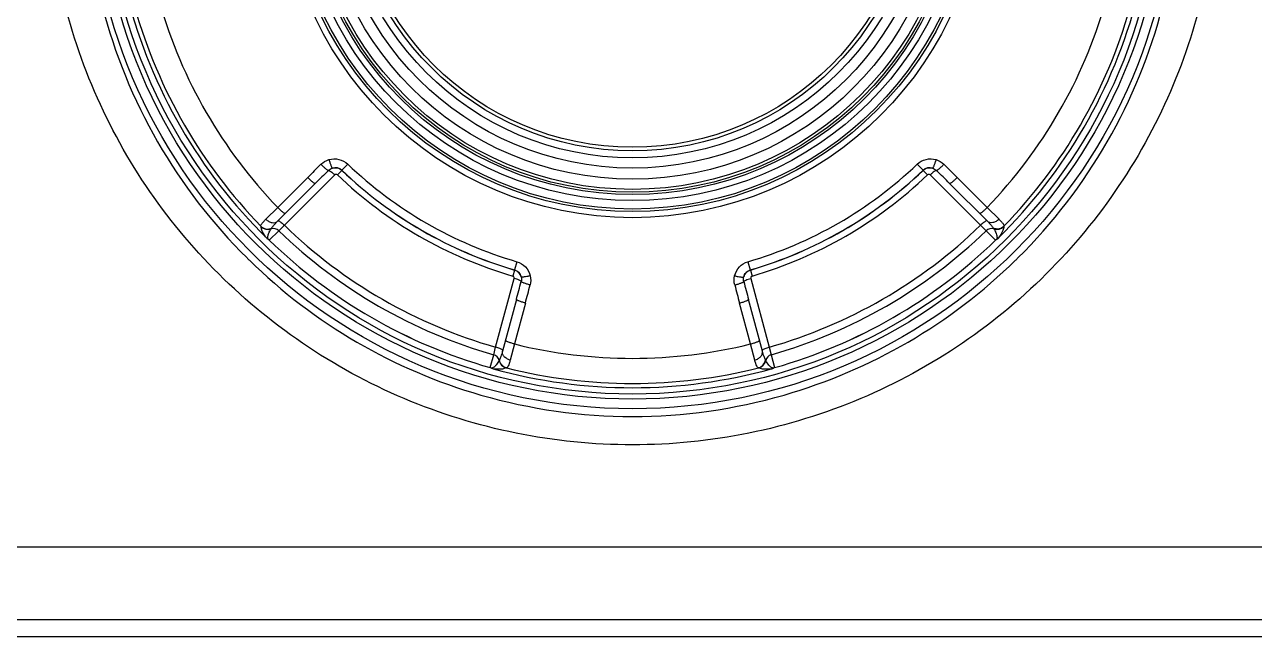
# Model space of a CAD drawing. Header units: millimetres. Extents: x -1319 to 3519, y -1539 to 2345.
# Drawn here: x 717 to 781.1, y -162.8 to -130.9 of the extents above; entities that cross this region are included whole.
import ezdxf

# ---------------------------------------------------------------- set-up
doc = ezdxf.new("R2010")
doc.units = ezdxf.units.MM
doc.header["$LTSCALE"] = 65.395
doc.layers.get('0').update_dxf_attribs({"linetype": 'CONTINUOUS'})

msp = doc.modelspace()

# ---------------------------------------------------------------- linework, layer by layer
at = {"linetype": 'Continuous'}
for p, q in [((733.83, -138.138), (733.523, -138.459)), ((763.49, -138.138), (763.797, -138.459)), ((730.184, -140.398), (731.747, -138.835)), ((733.153, -138.701), (730.53, -141.325)), ((733.52, -138.463), (733.294, -138.698)), ((733.523, -138.459), (733.52, -138.463)), ((763.801, -138.463), (763.797, -138.459)), ((763.801, -138.463), (764.026, -138.698)), ((766.79, -141.325), (764.167, -138.701)), ((765.573, -138.835), (767.136, -140.398)), ((730.174, -141.117), (732.14, -139.15)), ((765.18, -139.15), (767.146, -141.117)), ((729.569, -141.006), (730.184, -140.398)), ((767.136, -140.398), (767.752, -141.006)), ((730.53, -141.325), (730.238, -141.61)), ((767.082, -141.61), (766.79, -141.325)), ((729.689, -142.057), (729.689, -142.058)), ((729.689, -142.058), (729.711, -142.073)), ((729.711, -142.073), (729.745, -142.103)), ((729.746, -142.103), (729.745, -142.103)), ((730.238, -141.61), (729.746, -142.103)), ((767.574, -142.103), (767.082, -141.61)), ((767.574, -142.103), (767.575, -142.103)), ((767.631, -142.058), (767.705, -141.998)), ((767.631, -142.057), (767.631, -142.058)), ((742.645, -143.228), (742.521, -143.654)), ((754.675, -143.228), (754.799, -143.654)), ((741.535, -147.679), (742.496, -144.095)), ((742.52, -143.659), (742.428, -143.972)), ((742.52, -143.659), (742.521, -143.654)), ((754.799, -143.654), (754.801, -143.659)), ((754.801, -143.659), (754.892, -143.972)), ((754.824, -144.095), (755.785, -147.679)), ((742.613, -145.197), (741.894, -147.883)), ((743.083, -145.38), (742.511, -147.515)), ((754.809, -147.515), (754.237, -145.38)), ((755.426, -147.883), (754.707, -145.197)), ((741.435, -148.074), (741.535, -147.679)), ((742.511, -147.515), (742.293, -148.352)), ((755.028, -148.352), (754.809, -147.515)), ((755.785, -147.679), (755.886, -148.074)), ((741.254, -148.747), (741.435, -148.074)), ((755.886, -148.074), (756.066, -148.747)), ((741.254, -148.747), (741.254, -148.748)), ((741.322, -148.773), (741.322, -148.774)), ((741.322, -148.774), (741.41, -148.808)), ((755.998, -148.773), (755.999, -148.774)), ((756.066, -148.747), (756.066, -148.748)), ((854.442, -158.113), (382.878, -158.113)), ((854.442, -161.889), (382.878, -161.889)), ((622.552, -162.762), (969.768, -162.762))]:
    msp.add_line(p, q, dxfattribs=at)
for points in [[(729.615, -141.998), (729.625, -142.007), (729.689, -142.058)], [(767.575, -142.103), (767.609, -142.074), (767.631, -142.058)], [(741.254, -148.748), (741.297, -148.763), (741.322, -148.774)], [(755.91, -148.808), (755.923, -148.804), (755.999, -148.774)], [(755.999, -148.774), (756.023, -148.763), (756.066, -148.748)]]:
    msp.add_lwpolyline(points, dxfattribs=at)
for radius in [28.259, 27.759, 27.493, 27.493, 18.3, 17.98, 17.85, 17.411, 17.096, 16.974, 16.824, 16.292, 15.714, 15.182, 14.813, 14.63]:
    msp.add_circle((748.66, -122.631), radius, dxfattribs=at)
for centre, radius, start, end in [((748.664, -122.771), 28.522, 194.46796, 225.26135), ((748.66, -122.631), 27.162, 194.51942, 225.48058), ((748.66, -122.631), 26.94, 195.91063, 224.08937), ((748.66, -122.631), 25.632, 196.12013, 223.87987), ((748.66, -122.631), 25.632, 316.12013, 343.87987), ((748.66, -122.631), 27.162, 314.51942, 345.48058), ((748.66, -122.631), 26.94, 315.91063, 344.08937), ((748.656, -122.771), 28.522, 314.73908, 345.53249), ((850.581, -257.658), 168.049, 134.67055, 135.00269), ((733.174, -138.824), 0.5, 46.28699, 106.54348), ((748.66, -122.631), 21.457, 226.27901, 253.72099), ((748.66, -122.631), 21.457, 286.27901, 313.72099), ((764.146, -138.824), 0.5, 73.45674, 133.713), ((646.743, -257.654), 168.043, 44.99731, 45.32945), ((996.063, -403.072), 373.242, 134.85168, 135.00012), ((748.66, -122.631), 22.233, 226.27873, 253.72127), ((748.66, -122.631), 21.906, 226.27873, 253.72127), ((748.66, -122.631), 21.901, 226.27901, 253.72099), ((748.66, -122.631), 21.901, 286.27901, 313.72099), ((748.66, -122.631), 21.906, 286.27873, 313.72127), ((748.66, -122.631), 22.233, 286.27873, 313.72127), ((501.251, -403.078), 373.251, 44.99988, 45.14832), ((729.679, -141.042), 0.5, 224.15013, 288.19029), ((729.959, -141.897), 0.4, 45.82059, 108.07365), ((748.66, -122.631), 26.042, 225.87764, 254.12236), ((748.66, -122.631), 26.042, 285.87764, 314.12236), ((767.361, -141.897), 0.4, 71.92193, 134.17887), ((767.641, -141.042), 0.5, 251.81989, 315.85183), ((730.921, -140.88), 1.718, 217.25881, 220.56233), ((729.955, -141.65), 0.486, 225.67163, 228.55375), ((729.956, -141.649), 0.487, 228.55672, 236.84319), ((729.468, -142.388), 0.398, 51.06181, 56.30173), ((729.469, -142.388), 0.398, 45.83434, 51.05948), ((748.66, -122.631), 27.147, 225.83205, 254.16795), ((748.66, -122.631), 27.146, 225.83205, 254.16795), ((748.66, -122.631), 26.45, 225.85363, 254.14637), ((748.66, -122.631), 26.45, 285.85363, 314.14637), ((748.66, -122.631), 27.147, 285.83205, 314.16795), ((748.66, -122.631), 27.146, 285.83205, 314.16795), ((767.852, -142.389), 0.399, 123.70444, 134.15472), ((767.365, -141.649), 0.487, 303.15663, 314.32655), ((767.441, -141.98), 0.205, 338.04771, 339.07477), ((748.699, -122.735), 28.572, 225.26302, 225.59906), ((748.661, -122.773), 28.519, 225.60019, 253.93081), ((748.659, -122.773), 28.519, 286.06963, 314.40025), ((748.621, -122.735), 28.572, 314.4014, 314.73744), ((742.379, -144.139), 0.5, 13.45664, 73.713), ((754.941, -144.139), 0.5, 106.287, 166.54338), ((382.081, -48.592), 373.251, 344.99988, 345.14832), ((580.768, -101.88), 168.043, 344.99731, 345.32945), ((916.558, -101.878), 168.049, 194.67055, 195.00269), ((1115.231, -48.594), 373.242, 194.85168, 195.00012), ((748.66, -122.631), 25.632, 256.12013, 283.87987), ((741.326, -148.459), 0.4, 11.92193, 74.17887), ((742.206, -148.274), 0.5, 191.81989, 255.85183), ((755.114, -148.274), 0.5, 284.15013, 348.19029), ((755.995, -148.459), 0.4, 105.82059, 168.07365), ((741.145, -149.13), 0.399, 63.70444, 74.15472), ((741.542, -148.339), 0.487, 243.15663, 254.32656), ((741.293, -148.57), 0.205, 278.04769, 279.07666), ((741.292, -148.564), 0.211, 279.08219, 281.21802), ((748.66, -122.631), 27.162, 254.51942, 285.48058), ((748.66, -122.631), 26.94, 255.91063, 284.08937), ((755.779, -148.339), 0.486, 285.67163, 288.55375), ((755.778, -148.339), 0.487, 288.55672, 296.84319), ((756.027, -148.569), 0.206, 260.45198, 261.95049), ((756.175, -149.131), 0.399, 105.84607, 116.29478), ((748.66, -122.778), 28.514, 253.92972, 286.07071)]:
    msp.add_arc(centre, radius, start, end, dxfattribs=at)
for points, knots in [([(779.177, -122.113), (779.194, -126.033), (777.677, -133.999), (771.012, -144.186), (760.831, -151.131), (748.66, -153.598), (736.489, -151.131), (726.309, -144.186), (719.643, -133.999), (718.126, -126.033), (718.143, -122.113)], [0, 0, 0, 0, 0.123101, 0.247266, 0.373034, 0.5, 0.626966, 0.752734, 0.876898, 1, 1, 1, 1]), ([(732.438, -138.148), (732.48, -138.192), (732.562, -138.271), (732.662, -138.36), (732.732, -138.416), (732.772, -138.445), (732.801, -138.462), (732.819, -138.469), (732.825, -138.468)], [0, 0, 0, 0, 0.361258, 0.673603, 0.797796, 0.895144, 0.962629, 1, 1, 1, 1]), ([(732.85, -137.904), (733.016, -137.854), (733.382, -137.842), (733.704, -138.018), (733.83, -138.138)], [0, 0, 0, 0, 0.499381, 1, 1, 1, 1]), ([(732.85, -137.904), (732.867, -137.961), (732.902, -138.067), (732.947, -138.189), (732.98, -138.267), (733.001, -138.308), (733.016, -138.332), (733.027, -138.345), (733.032, -138.345)], [0, 0, 0, 0, 0.374731, 0.691497, 0.814316, 0.907968, 0.969619, 1, 1, 1, 1]), ([(733.032, -138.345), (733.114, -138.32), (733.297, -138.311), (733.46, -138.398), (733.523, -138.459)], [0, 0, 0, 0, 0.495921, 1, 1, 1, 1]), ([(763.49, -138.138), (763.616, -138.018), (763.938, -137.842), (764.304, -137.854), (764.47, -137.904)], [0, 0, 0, 0, 0.500619, 1, 1, 1, 1]), ([(763.797, -138.459), (763.861, -138.398), (764.023, -138.311), (764.206, -138.32), (764.288, -138.345)], [0, 0, 0, 0, 0.50408, 1, 1, 1, 1]), ([(764.47, -137.904), (764.453, -137.961), (764.419, -138.067), (764.373, -138.189), (764.34, -138.267), (764.32, -138.308), (764.305, -138.332), (764.293, -138.345), (764.288, -138.345)], [0, 0, 0, 0, 0.374738, 0.691503, 0.81432, 0.907969, 0.969618, 1, 1, 1, 1]), ([(764.882, -138.148), (764.84, -138.192), (764.758, -138.271), (764.658, -138.36), (764.588, -138.416), (764.548, -138.445), (764.519, -138.462), (764.501, -138.469), (764.495, -138.468)], [0, 0, 0, 0, 0.361263, 0.67361, 0.797803, 0.89515, 0.962633, 1, 1, 1, 1]), ([(731.747, -138.835), (731.792, -138.88), (731.877, -138.962), (731.982, -139.054), (732.054, -139.11), (732.094, -139.136), (732.119, -139.15), (732.137, -139.154), (732.14, -139.15)], [0, 0, 0, 0, 0.376103, 0.695917, 0.819234, 0.912114, 0.971629, 1, 1, 1, 1]), ([(732.825, -138.468), (732.831, -138.465), (732.847, -138.467), (732.89, -138.484), (732.959, -138.529), (733.053, -138.605), (733.119, -138.667), (733.153, -138.701)], [0, 0, 0, 0, 0.044984, 0.115733, 0.337115, 0.644949, 1, 1, 1, 1]), ([(733.294, -138.698), (733.276, -138.681), (733.223, -138.66), (733.171, -138.683), (733.153, -138.701)], [0, 0, 0, 0, 0.502184, 1, 1, 1, 1]), ([(764.167, -138.701), (764.149, -138.683), (764.097, -138.66), (764.044, -138.681), (764.026, -138.698)], [0, 0, 0, 0, 0.497816, 1, 1, 1, 1]), ([(764.495, -138.468), (764.489, -138.465), (764.473, -138.467), (764.43, -138.484), (764.361, -138.529), (764.267, -138.605), (764.201, -138.667), (764.167, -138.701)], [0, 0, 0, 0, 0.044983, 0.115731, 0.33711, 0.644943, 1, 1, 1, 1]), ([(765.573, -138.835), (765.528, -138.88), (765.443, -138.962), (765.338, -139.054), (765.266, -139.11), (765.226, -139.136), (765.201, -139.15), (765.183, -139.154), (765.18, -139.15)], [0, 0, 0, 0, 0.376103, 0.695917, 0.819234, 0.912114, 0.971629, 1, 1, 1, 1]), ([(730.184, -140.398), (730.23, -140.443), (730.315, -140.525), (730.42, -140.617), (730.491, -140.672), (730.531, -140.699), (730.556, -140.713), (730.574, -140.716), (730.578, -140.713)], [0, 0, 0, 0, 0.376116, 0.695926, 0.819239, 0.912115, 0.971628, 1, 1, 1, 1]), ([(767.136, -140.398), (767.091, -140.443), (767.005, -140.525), (766.9, -140.617), (766.829, -140.672), (766.789, -140.699), (766.764, -140.713), (766.746, -140.716), (766.742, -140.713)], [0, 0, 0, 0, 0.376105, 0.695911, 0.819225, 0.912105, 0.971623, 1, 1, 1, 1]), ([(729.31, -141.375), (729.302, -141.362), (729.315, -141.31), (729.361, -141.235), (729.45, -141.126), (729.525, -141.049), (729.569, -141.006)], [0, 0, 0, 0, 0.099683, 0.297656, 0.599981, 1, 1, 1, 1]), ([(729.32, -141.39), (729.32, -141.389), (729.317, -141.384), (729.314, -141.379), (729.31, -141.375)], [0, 0, 0, 0, 0.116284, 1, 1, 1, 1]), ([(729.31, -141.375), (729.378, -141.444), (729.561, -141.544), (729.767, -141.521), (729.857, -141.484)], [0, 0, 0, 0, 0.498106, 1, 1, 1, 1]), ([(729.553, -141.921), (729.475, -141.817), (729.372, -141.648), (729.323, -141.455), (729.32, -141.39)], [0, 0, 0, 0, 0.664893, 1, 1, 1, 1]), ([(729.569, -141.006), (729.614, -141.052), (729.715, -141.13), (729.883, -141.196), (730.048, -141.199), (730.141, -141.15), (730.174, -141.117)], [0, 0, 0, 0, 0.28904, 0.557234, 0.792097, 1, 1, 1, 1]), ([(729.692, -141.822), (729.7, -141.793), (729.736, -141.687), (729.79, -141.587), (729.835, -141.517)], [0, 0, 0, 0, 0.261991, 1, 1, 1, 1]), ([(729.835, -141.517), (729.836, -141.515), (729.844, -141.504), (729.851, -141.493), (729.857, -141.484)], [0, 0, 0, 0, 0.119525, 1, 1, 1, 1]), ([(729.857, -141.484), (729.891, -141.433), (729.993, -141.307), (730.103, -141.188), (730.174, -141.117)], [0, 0, 0, 0, 0.375633, 1, 1, 1, 1]), ([(730.196, -141.094), (730.206, -141.085), (730.26, -141.102), (730.291, -141.124), (730.315, -141.141)], [0, 0, 0, 0, 0.314915, 1, 1, 1, 1]), ([(730.315, -141.141), (730.332, -141.152), (730.408, -141.209), (730.478, -141.273), (730.53, -141.325)], [0, 0, 0, 0, 0.215715, 1, 1, 1, 1]), ([(767.005, -141.141), (766.988, -141.152), (766.912, -141.209), (766.843, -141.273), (766.79, -141.325)], [0, 0, 0, 0, 0.215714, 1, 1, 1, 1]), ([(767.124, -141.094), (767.114, -141.085), (767.061, -141.102), (767.029, -141.124), (767.005, -141.141)], [0, 0, 0, 0, 0.314912, 1, 1, 1, 1]), ([(767.752, -141.006), (767.706, -141.052), (767.606, -141.13), (767.437, -141.196), (767.273, -141.199), (767.179, -141.15), (767.146, -141.117)], [0, 0, 0, 0, 0.28904, 0.557235, 0.792098, 1, 1, 1, 1]), ([(767.146, -141.117), (767.218, -141.188), (767.327, -141.307), (767.43, -141.433), (767.463, -141.484)], [0, 0, 0, 0, 0.62438, 1, 1, 1, 1]), ([(768.01, -141.375), (767.942, -141.444), (767.759, -141.544), (767.553, -141.521), (767.463, -141.484)], [0, 0, 0, 0, 0.498105, 1, 1, 1, 1]), ([(767.463, -141.484), (767.465, -141.488), (767.473, -141.499), (767.48, -141.51), (767.485, -141.517)], [0, 0, 0, 0, 0.375999, 1, 1, 1, 1]), ([(767.485, -141.517), (767.5, -141.54), (767.558, -141.637), (767.607, -141.741), (767.629, -141.825)], [0, 0, 0, 0, 0.24169, 1, 1, 1, 1]), ([(768, -141.39), (767.996, -141.46), (767.937, -141.684), (767.808, -141.878), (767.705, -141.998)], [0, 0, 0, 0, 0.30698, 1, 1, 1, 1]), ([(767.752, -141.006), (767.795, -141.049), (767.87, -141.126), (767.959, -141.235), (768.005, -141.31), (768.018, -141.362), (768.01, -141.375)], [0, 0, 0, 0, 0.400011, 0.702339, 0.900289, 1, 1, 1, 1]), ([(768.01, -141.375), (768.008, -141.377), (768.005, -141.381), (768, -141.386), (768, -141.39)], [0, 0, 0, 0, 0.372708, 1, 1, 1, 1]), ([(729.673, -141.985), (729.672, -141.98), (729.671, -141.96), (729.672, -141.94), (729.673, -141.925)], [0, 0, 0, 0, 0.26621, 1, 1, 1, 1]), ([(729.673, -141.925), (729.674, -141.916), (729.678, -141.881), (729.685, -141.847), (729.692, -141.822)], [0, 0, 0, 0, 0.263094, 1, 1, 1, 1]), ([(729.68, -142.03), (729.679, -142.026), (729.676, -142.011), (729.674, -141.996), (729.673, -141.985)], [0, 0, 0, 0, 0.273346, 1, 1, 1, 1]), ([(767.629, -141.825), (767.633, -141.84), (767.651, -141.915), (767.654, -141.997), (767.632, -142.054)], [0, 0, 0, 0, 0.211204, 1, 1, 1, 1]), ([(742.645, -143.228), (742.812, -143.277), (743.126, -143.467), (743.298, -143.79), (743.338, -143.959)], [0, 0, 0, 0, 0.50062, 1, 1, 1, 1]), ([(753.982, -143.959), (754.022, -143.79), (754.194, -143.467), (754.508, -143.277), (754.675, -143.228)], [0, 0, 0, 0, 0.49938, 1, 1, 1, 1]), ([(742.496, -144.095), (742.503, -144.071), (742.497, -144.015), (742.452, -143.979), (742.428, -143.972)], [0, 0, 0, 0, 0.497816, 1, 1, 1, 1]), ([(742.862, -144.263), (742.862, -144.257), (742.852, -144.243), (742.816, -144.214), (742.742, -144.177), (742.63, -144.134), (742.543, -144.108), (742.496, -144.095)], [0, 0, 0, 0, 0.044982, 0.115729, 0.337107, 0.644942, 1, 1, 1, 1]), ([(742.521, -143.654), (742.605, -143.679), (742.762, -143.775), (742.846, -143.938), (742.866, -144.022)], [0, 0, 0, 0, 0.504081, 1, 1, 1, 1]), ([(743.338, -143.959), (743.28, -143.973), (743.171, -143.996), (743.043, -144.018), (742.958, -144.028), (742.913, -144.031), (742.885, -144.03), (742.868, -144.026), (742.866, -144.022)], [0, 0, 0, 0, 0.374737, 0.691502, 0.814319, 0.907969, 0.969618, 1, 1, 1, 1]), ([(753.982, -143.959), (754.04, -143.973), (754.149, -143.996), (754.278, -144.018), (754.362, -144.028), (754.407, -144.031), (754.435, -144.03), (754.452, -144.026), (754.455, -144.022)], [0, 0, 0, 0, 0.374731, 0.691497, 0.814316, 0.907968, 0.969619, 1, 1, 1, 1]), ([(754.455, -144.022), (754.474, -143.938), (754.558, -143.775), (754.715, -143.679), (754.799, -143.654)], [0, 0, 0, 0, 0.495921, 1, 1, 1, 1]), ([(754.458, -144.263), (754.459, -144.257), (754.468, -144.243), (754.504, -144.214), (754.578, -144.177), (754.691, -144.134), (754.777, -144.108), (754.824, -144.095)], [0, 0, 0, 0, 0.044984, 0.115733, 0.337115, 0.644949, 1, 1, 1, 1]), ([(754.892, -143.972), (754.868, -143.979), (754.823, -144.015), (754.818, -144.071), (754.824, -144.095)], [0, 0, 0, 0, 0.502184, 1, 1, 1, 1]), ([(743.333, -144.438), (743.274, -144.423), (743.165, -144.392), (743.037, -144.35), (742.953, -144.317), (742.908, -144.297), (742.88, -144.28), (742.865, -144.269), (742.862, -144.263)], [0, 0, 0, 0, 0.361263, 0.67361, 0.797803, 0.89515, 0.962633, 1, 1, 1, 1]), ([(753.987, -144.438), (754.046, -144.423), (754.156, -144.392), (754.283, -144.35), (754.367, -144.317), (754.412, -144.297), (754.441, -144.28), (754.455, -144.269), (754.458, -144.263)], [0, 0, 0, 0, 0.361257, 0.673602, 0.797796, 0.895144, 0.962629, 1, 1, 1, 1]), ([(743.083, -145.38), (743.022, -145.364), (742.908, -145.331), (742.776, -145.286), (742.692, -145.252), (742.649, -145.23), (742.624, -145.216), (742.612, -145.202), (742.613, -145.197)], [0, 0, 0, 0, 0.376103, 0.695917, 0.819234, 0.912114, 0.971629, 1, 1, 1, 1]), ([(754.237, -145.38), (754.299, -145.364), (754.412, -145.331), (754.544, -145.286), (754.628, -145.252), (754.671, -145.23), (754.696, -145.216), (754.708, -145.202), (754.707, -145.197)], [0, 0, 0, 0, 0.376103, 0.695917, 0.819234, 0.912114, 0.971629, 1, 1, 1, 1]), ([(741.88, -147.818), (741.863, -147.805), (741.82, -147.78), (741.706, -147.729), (741.607, -147.698), (741.535, -147.679)], [0, 0, 0, 0, 0.168719, 0.404331, 1, 1, 1, 1]), ([(741.894, -147.883), (741.868, -147.981), (741.82, -148.135), (741.762, -148.287), (741.734, -148.341)], [0, 0, 0, 0, 0.62438, 1, 1, 1, 1]), ([(741.902, -147.853), (741.903, -147.85), (741.902, -147.835), (741.889, -147.825), (741.88, -147.818)], [0, 0, 0, 0, 0.173059, 1, 1, 1, 1]), ([(742.293, -148.352), (742.23, -148.336), (742.112, -148.288), (741.971, -148.175), (741.886, -148.034), (741.882, -147.928), (741.894, -147.883)], [0, 0, 0, 0, 0.28904, 0.557235, 0.792098, 1, 1, 1, 1]), ([(742.511, -147.515), (742.449, -147.498), (742.336, -147.465), (742.204, -147.42), (742.12, -147.386), (742.077, -147.365), (742.052, -147.35), (742.04, -147.336), (742.042, -147.332)], [0, 0, 0, 0, 0.376105, 0.695911, 0.819225, 0.912105, 0.971623, 1, 1, 1, 1]), ([(754.809, -147.515), (754.871, -147.498), (754.984, -147.465), (755.116, -147.42), (755.2, -147.386), (755.243, -147.365), (755.268, -147.35), (755.28, -147.336), (755.279, -147.332)], [0, 0, 0, 0, 0.376116, 0.695926, 0.819239, 0.912115, 0.971628, 1, 1, 1, 1]), ([(755.028, -148.352), (755.09, -148.336), (755.208, -148.288), (755.35, -148.175), (755.435, -148.034), (755.439, -147.928), (755.426, -147.883)], [0, 0, 0, 0, 0.28904, 0.557234, 0.792097, 1, 1, 1, 1]), ([(755.418, -147.853), (755.418, -147.85), (755.419, -147.835), (755.431, -147.825), (755.44, -147.818)], [0, 0, 0, 0, 0.173058, 1, 1, 1, 1]), ([(755.586, -148.341), (755.558, -148.287), (755.501, -148.135), (755.453, -147.981), (755.426, -147.883)], [0, 0, 0, 0, 0.375633, 1, 1, 1, 1]), ([(755.44, -147.818), (755.457, -147.805), (755.501, -147.78), (755.614, -147.729), (755.713, -147.698), (755.785, -147.679)], [0, 0, 0, 0, 0.16872, 0.404333, 1, 1, 1, 1]), ([(741.717, -148.377), (741.678, -148.451), (741.609, -148.563), (741.482, -148.701), (741.39, -148.76), (741.333, -148.771)], [0, 0, 0, 0, 0.448045, 0.691092, 1, 1, 1, 1]), ([(741.734, -148.341), (741.732, -148.345), (741.726, -148.357), (741.72, -148.369), (741.717, -148.377)], [0, 0, 0, 0, 0.375999, 1, 1, 1, 1]), ([(742.102, -148.76), (742.008, -148.736), (741.83, -148.628), (741.747, -148.438), (741.734, -148.341)], [0, 0, 0, 0, 0.498105, 1, 1, 1, 1]), ([(742.293, -148.352), (742.277, -148.411), (742.248, -148.515), (742.197, -148.646), (742.156, -148.724), (742.117, -148.761), (742.102, -148.76)], [0, 0, 0, 0, 0.400011, 0.702339, 0.900289, 1, 1, 1, 1]), ([(755.218, -148.76), (755.203, -148.761), (755.164, -148.724), (755.123, -148.646), (755.072, -148.515), (755.043, -148.411), (755.028, -148.352)], [0, 0, 0, 0, 0.099683, 0.297656, 0.599981, 1, 1, 1, 1]), ([(755.218, -148.76), (755.312, -148.736), (755.49, -148.628), (755.573, -148.438), (755.586, -148.341)], [0, 0, 0, 0, 0.498106, 1, 1, 1, 1]), ([(755.603, -148.377), (755.603, -148.375), (755.597, -148.363), (755.591, -148.351), (755.586, -148.341)], [0, 0, 0, 0, 0.119525, 1, 1, 1, 1]), ([(755.845, -148.698), (755.817, -148.675), (755.721, -148.58), (755.649, -148.464), (755.603, -148.377)], [0, 0, 0, 0, 0.268677, 1, 1, 1, 1]), ([(742.084, -148.759), (742.022, -148.791), (741.798, -148.852), (741.565, -148.836), (741.41, -148.807)], [0, 0, 0, 0, 0.30698, 1, 1, 1, 1]), ([(742.102, -148.76), (742.1, -148.76), (742.094, -148.759), (742.087, -148.757), (742.084, -148.759)], [0, 0, 0, 0, 0.372708, 1, 1, 1, 1]), ([(755.236, -148.759), (755.236, -148.759), (755.229, -148.758), (755.223, -148.759), (755.218, -148.76)], [0, 0, 0, 0, 0.116284, 1, 1, 1, 1]), ([(755.91, -148.807), (755.755, -148.836), (755.522, -148.852), (755.298, -148.791), (755.236, -148.759)], [0, 0, 0, 0, 0.693021, 1, 1, 1, 1]), ([(755.993, -148.772), (755.986, -148.771), (755.964, -148.766), (755.943, -148.758), (755.928, -148.751)], [0, 0, 0, 0, 0.294108, 1, 1, 1, 1])]:
    msp.add_open_spline(points, degree=3, knots=knots, dxfattribs=at)
for points in [[(732.438, -138.148), (732.551, -138.036), (732.697, -137.95), (732.85, -137.904)], [(732.825, -138.468), (732.882, -138.411), (732.955, -138.368), (733.032, -138.345)], [(764.288, -138.345), (764.365, -138.368), (764.438, -138.411), (764.495, -138.468)], [(764.47, -137.904), (764.623, -137.95), (764.769, -138.036), (764.882, -138.148)], [(729.689, -142.057), (729.686, -142.048), (729.683, -142.039), (729.68, -142.03)], [(742.866, -144.022), (742.884, -144.1), (742.883, -144.185), (742.862, -144.263)], [(743.338, -143.959), (743.375, -144.115), (743.373, -144.284), (743.333, -144.438)], [(753.987, -144.438), (753.947, -144.284), (753.945, -144.115), (753.982, -143.959)], [(754.458, -144.263), (754.437, -144.185), (754.436, -144.1), (754.455, -144.022)], [(755.894, -148.733), (755.877, -148.723), (755.861, -148.711), (755.845, -148.698)], [(755.928, -148.751), (755.916, -148.746), (755.905, -148.74), (755.894, -148.733)]]:
    msp.add_open_spline(points, degree=3, dxfattribs=at)

doc.saveas('drawing.dxf')
